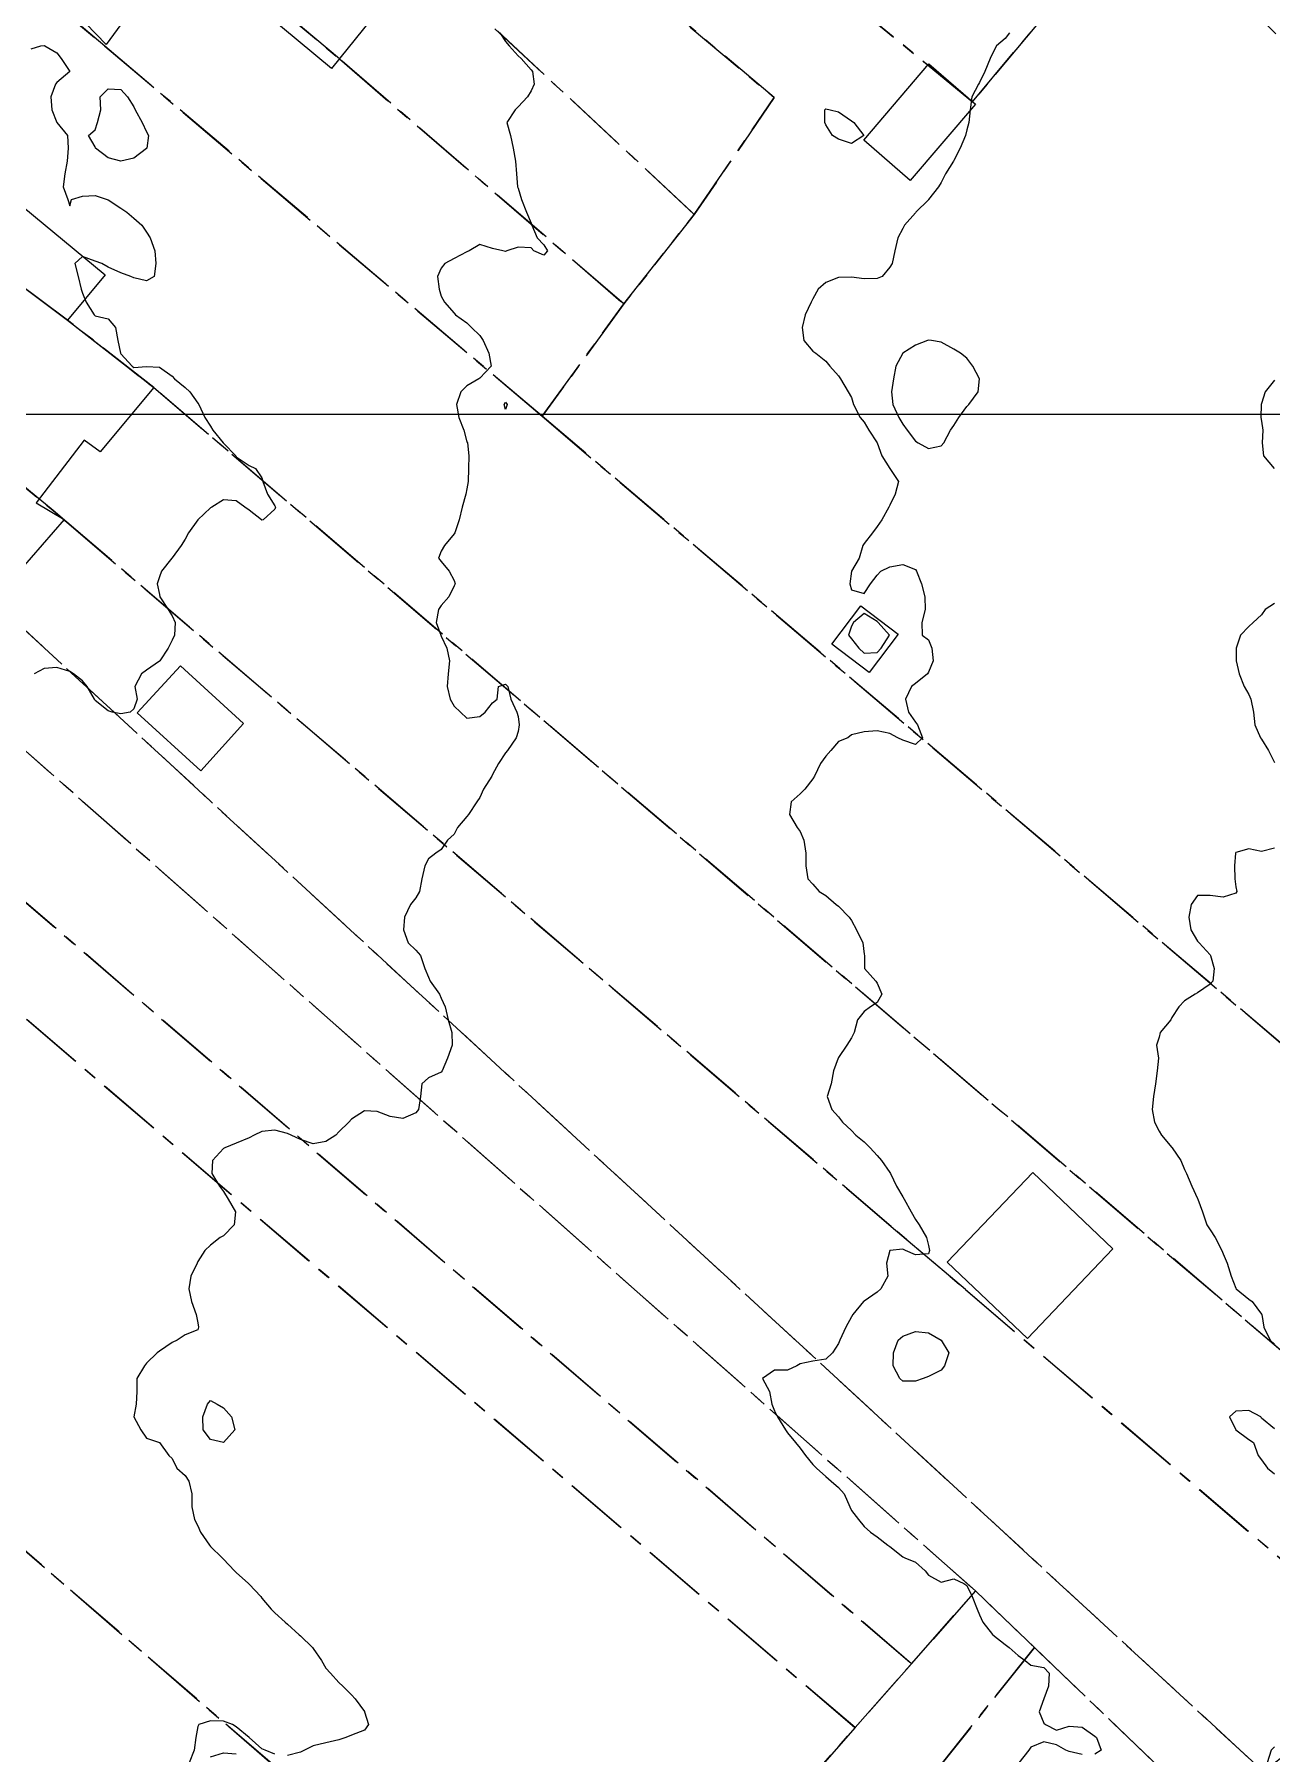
# Model space of a CAD drawing. Header units: centimetres. Extents: x 0 to 642158, y -847 to 649707.
# Drawn here: x 616180.9 to 616229.1, y 621335.1 to 621402.2 of the extents above; entities that cross this region are included whole.
import ezdxf

# ---------------------------------------------------------------- set-up
doc = ezdxf.new("R2010")
doc.units = ezdxf.units.CM
doc.header["$MEASUREMENT"] = 0
doc.linetypes.add('CENTERX2', pattern=[4, 2.5, -0.5, 0.5, -0.5])
doc.layers.add('MEV_grille', color=254, linetype='Continuous', lineweight=9)
doc.layers.add('WAL_topographie 0.5', color=253, linetype='Continuous', lineweight=20)
doc.layers.add('SPW_batiments', color=7, linetype='Continuous')
doc.layers.add('SPW_parcellaire cadastral', color=7, linetype='CENTERX2', lineweight=25, true_color=0xff0542)

# ---------------------------------------------------------------- blocks, each defined once
blk = doc.blocks.new('*U114')
at = {"layer": 'MEV_grille', "transparency": 33554687}
blk.add_lwpolyline([(-1338.461, 0), (1338.461, 0)], dxfattribs=at)
blk = doc.blocks.new('*U115')
at = {"layer": 'MEV_grille', "color": 0, "linetype": 'ByBlock', "lineweight": -2, "transparency": 16777216}
blk.add_blockref('*U114', (0, -1000), dxfattribs=at)

msp = doc.modelspace()

# ---------------------------------------------------------------- linework, layer by layer
at = {"layer": 'SPW_batiments'}
for points in [[(616195.885, 621405.111), (616192.468, 621400.86), (616186.568, 621405.76), (616183.668, 621401.792), (616182.087, 621403.438)], [(616217.585, 621399.463), (616215.035, 621396.496), (616213.235, 621398.063), (616215.768, 621401.046), (616217.585, 621399.463)], [(616183.636, 621392.809), (616182.169, 621391.042), (616185.537, 621388.41), (616183.437, 621385.909), (616182.82, 621386.359), (616180.937, 621383.909), (616182.037, 621383.259), (616180.321, 621381.292), (616179.187, 621382.292), (616174.52, 621386.408), (616175.17, 621387.141), (616174.287, 621388.008), (616172.72, 621386.341), (616170.823, 621388.097), (616173.188, 621390.517), (616176.621, 621394.03), (616174.55, 621395.79), (616176.815, 621398.438), (616183.636, 621392.809)], [(616214.571, 621378.796), (616213.438, 621377.296), (616211.988, 621378.396), (616213.12, 621379.896), (616214.571, 621378.796)], [(616189.038, 621375.31), (616187.371, 621373.46), (616184.88, 621375.717), (616186.571, 621377.56), (616189.038, 621375.31)], [(616219.617, 621351.312), (616216.491, 621354.284), (616219.822, 621357.787), (616222.948, 621354.815), (616219.617, 621351.312)]]:
    msp.add_lwpolyline(points, dxfattribs=at)
at = {"layer": 'SPW_parcellaire cadastral'}
for points in [[(616190.328, 621429.207), (616190.802, 621428.801), (616197.333, 621423.211), (616198.171, 621422.495), (616203.466, 621417.911), (616216.235, 621406.595), (616219.968, 621402.546), (616217.469, 621399.564), (616200.101, 621413.829), (616198.509, 621415.241), (616193.843, 621418.914), (616194.436, 621419.656), (616187.75, 621425.003), (616187.271, 621425.386), (616190.328, 621429.207)], [(616206.62, 621395.169), (616209.738, 621399.729), (616197.267, 621410.193), (616195.625, 621411.641), (616190.985, 621415.698), (616184.649, 621421.124), (616184.171, 621421.534), (616187.271, 621425.386), (616187.75, 621425.003), (616194.436, 621419.656), (616193.843, 621418.914), (616198.509, 621415.241), (616200.101, 621413.829), (616217.469, 621399.564), (616219.968, 621402.546), (616216.235, 621406.595), (616219.857, 621411.406), (616225.741, 621405.736), (616229.301, 621402.213)], [(616184.171, 621421.534), (616184.649, 621421.124), (616190.985, 621415.698), (616195.625, 621411.641), (616197.267, 621410.193), (616209.738, 621399.729), (616206.62, 621395.169), (616195.917, 621405.141), (616188.251, 621411.805), (616181.534, 621417.191), (616181.014, 621417.608), (616184.171, 621421.534)], [(616203.866, 621391.677), (616192.771, 621401.236), (616186.905, 621406.172), (616178.344, 621413.33), (616177.905, 621413.733), (616181.014, 621417.608), (616181.534, 621417.191), (616188.251, 621411.805), (616195.917, 621405.141), (616206.62, 621395.169), (616203.866, 621391.677)], [(616203.866, 621391.677), (616200.683, 621387.293), (616183.621, 621401.733), (616181.301, 621403.679), (616174.98, 621409.084), (616174.288, 621409.713), (616177.905, 621413.733), (616178.344, 621413.33), (616186.905, 621406.172), (616192.771, 621401.236), (616203.866, 621391.677)], [(616246.298, 621348.366), (616246.739, 621347.985), (616239.375, 621342.416), (616185.537, 621388.409), (616182.17, 621391.041), (616177.232, 621394.709), (616176.614, 621394.036), (616174.614, 621395.736), (616168.219, 621401.523), (616167.503, 621402.171), (616174.288, 621409.713), (616174.98, 621409.084), (616181.301, 621403.679), (616183.621, 621401.733), (616200.683, 621387.293), (616232.882, 621359.967), (616246.298, 621348.366)], [(616167.503, 621402.171), (616168.219, 621401.523), (616174.614, 621395.736), (616176.614, 621394.036), (616177.232, 621394.709), (616182.17, 621391.041), (616185.537, 621388.409), (616239.375, 621342.416), (616236.079, 621339.916), (616234.326, 621338.587), (616217.195, 621353.218), (616214.306, 621355.686), (616182.138, 621383.159), (616181.608, 621383.611), (616179.031, 621385.725), (616175.609, 621388.531), (616173.188, 621390.516), (616165.015, 621398.258), (616164.458, 621398.786), (616167.503, 621402.171)], [(616161.608, 621395.619), (616164.458, 621398.786), (616165.015, 621398.258), (616173.188, 621390.516), (616175.609, 621388.531), (616179.031, 621385.725), (616181.608, 621383.611), (616182.138, 621383.159), (616214.306, 621355.686), (616217.195, 621353.218), (616234.326, 621338.587), (616228.822, 621334.417), (616176.428, 621382.709), (616172.737, 621386.108), (616170.646, 621387.915), (616162.054, 621395.239), (616161.608, 621395.619)], [(616156.895, 621390.379), (616161.608, 621395.619), (616162.054, 621395.239), (616170.646, 621387.915), (616172.737, 621386.108), (616176.428, 621382.709), (616228.822, 621334.417), (616226.565, 621332.86), (616224.752, 621334.587), (616219.886, 621339.255), (616217.592, 621341.463), (616173.609, 621380.354), (616171.321, 621377.579), (616164.604, 621385.041), (616161.068, 621388.503), (616160.131, 621387.463), (616157.158, 621390.139), (616156.895, 621390.379)], [(616232.882, 621359.967), (616200.683, 621387.293), (616203.866, 621391.677), (616206.62, 621395.169)], [(616170.663, 621376.812), (616170.887, 621377.082), (616171.321, 621377.579), (616173.609, 621380.354), (616217.592, 621341.463), (616215.093, 621338.624), (616170.663, 621376.812)], [(616168.399, 621374.165), (616169.865, 621375.878), (616170.663, 621376.812), (616215.093, 621338.624), (616212.893, 621336.129), (616168.399, 621374.165)], [(616165.212, 621358.268), (616167.176, 621360.738), (616161.073, 621365.656), (616161.337, 621365.975), (616168.399, 621374.165), (616212.893, 621336.129), (616202.347, 621324.177), (616164.232, 621357.084), (616165.212, 621358.268)], [(616202.347, 621324.177), (616199.277, 621320.261), (616195.619, 621322.935), (616191.966, 621325.604), (616187.887, 621328.584), (616184.121, 621331.336), (616180.105, 621334.271), (616175.822, 621337.4), (616172.66, 621339.71), (616169.544, 621341.987), (616166.119, 621344.49), (616162.855, 621346.874), (616159.381, 621349.413), (616155.992, 621351.889), (616152.737, 621354.545), (616155.773, 621359.241), (616157.074, 621361.056), (616163.174, 621355.807), (616164.232, 621357.084), (616202.347, 621324.177)], [(616199.277, 621320.261), (616202.347, 621324.177), (616212.893, 621336.129), (616215.093, 621338.624), (616217.592, 621341.463), (616219.886, 621339.255), (616188.48, 621299.843), (616186.1, 621296.858), (616184.454, 621294.794), (616178.082, 621286.842), (616173.899, 621289.709), (616180.21, 621297.62), (616181.957, 621299.87), (616187.497, 621306.06), (616199.277, 621320.261)], [(616182.212, 621284.12), (616178.082, 621286.842), (616184.454, 621294.794), (616186.1, 621296.858), (616188.48, 621299.843), (616219.886, 621339.255), (616224.752, 621334.587), (616196.948, 621301.811), (616188.582, 621292.043), (616182.212, 621284.12)]]:
    msp.add_lwpolyline(points, dxfattribs=at)
at = {"layer": 'WAL_topographie 0.5'}
for points in [[(616199.026, 621402.25), (616199.25, 621401.914), (616199.4, 621401.75), (616199.75, 621401.355), (616199.868, 621401.25), (616200.25, 621400.813), (616200.301, 621400.75), (616200.367, 621400.25), (616200.25, 621399.988), (616200.118, 621399.75), (616199.75, 621399.361), (616199.632, 621399.25), (616199.309, 621398.75), (616199.446, 621398.25), (616199.556, 621397.75), (616199.642, 621397.25), (616199.685, 621396.75), (616199.728, 621396.25), (616199.75, 621396.188), (616199.875, 621395.75), (616200.078, 621395.25), (616200.25, 621394.827), (616200.279, 621394.75), (616200.483, 621394.25), (616200.75, 621393.983), (616200.89, 621393.75), (616200.75, 621393.575), (616200.361, 621393.75), (616200.25, 621393.861), (616199.75, 621393.89), (616199.312, 621393.75), (616199.25, 621393.726), (616199.15, 621393.75), (616198.75, 621393.841), (616198.25, 621393.988), (616197.833, 621393.75), (616197.75, 621393.702), (616197.25, 621393.45), (616196.893, 621393.25), (616196.75, 621393.068), (616196.604, 621392.75), (616196.66, 621392.25), (616196.75, 621391.981), (616196.87, 621391.75), (616197.25, 621391.318), (616197.306, 621391.25), (616197.75, 621390.934), (616197.929, 621390.75), (616198.25, 621390.438), (616198.377, 621390.25), (616198.605, 621389.75), (616198.697, 621389.25), (616198.25, 621388.778), (616198.212, 621388.75), (616197.75, 621388.477), (616197.512, 621388.25), (616197.337, 621387.75), (616197.434, 621387.25), (616197.622, 621386.75), (616197.75, 621386.296), (616197.769, 621386.25), (616197.821, 621385.75), (616197.816, 621385.25), (616197.799, 621384.75), (616197.75, 621384.464), (616197.703, 621384.25), (616197.568, 621383.75), (616197.445, 621383.25), (616197.271, 621382.75), (616197.25, 621382.7), (616196.875, 621382.25), (616196.75, 621382.036), (616196.645, 621381.75), (616196.75, 621381.625), (616197.05, 621381.25), (616197.25, 621380.886), (616197.285, 621380.75), (616197.25, 621380.675), (616197.038, 621380.25), (616196.75, 621379.912), (616196.635, 621379.75), (616196.555, 621379.25), (616196.73, 621378.75), (616196.75, 621378.71), (616196.966, 621378.25), (616197.066, 621377.75), (616197.023, 621377.25), (616196.973, 621376.75), (616197.099, 621376.25), (616197.25, 621375.981), (616197.5, 621375.75), (616197.75, 621375.515), (616198.25, 621375.579), (616198.46, 621375.75), (616198.75, 621376.11), (616198.934, 621376.25), (616198.981, 621376.75), (616199.25, 621376.84), (616199.345, 621376.75), (616199.457, 621376.25), (616199.696, 621375.75), (616199.75, 621375.583), (616199.793, 621375.25), (616199.75, 621375), (616199.673, 621374.75), (616199.328, 621374.25), (616199.25, 621374.157), (616198.978, 621373.75), (616198.75, 621373.31), (616198.717, 621373.25), (616198.4, 621372.75), (616198.25, 621372.42), (616198.141, 621372.25), (616197.808, 621371.75), (616197.75, 621371.68), (616197.379, 621371.25), (616197.25, 621370.991), (616196.991, 621370.75), (616196.75, 621370.389), (616196.542, 621370.25), (616196.25, 621370.031), (616196.109, 621369.75), (616195.991, 621369.25), (616195.897, 621368.75), (616195.75, 621368.5), (616195.541, 621368.25), (616195.309, 621367.75), (616195.276, 621367.25), (616195.45, 621366.75), (616195.75, 621366.469), (616195.934, 621366.25), (616196.109, 621365.75), (616196.25, 621365.404), (616196.311, 621365.25), (616196.673, 621364.75), (616196.75, 621364.596), (616196.897, 621364.25), (616197.02, 621363.75), (616197.162, 621363.25), (616197.171, 621362.75), (616196.996, 621362.25), (616196.78, 621361.75), (616196.75, 621361.706), (616196.25, 621361.476), (616195.991, 621361.25), (616195.939, 621360.75), (616195.856, 621360.25), (616195.75, 621360.11), (616195.25, 621359.894), (616194.75, 621359.973), (616194.25, 621360.165), (616193.75, 621360.197), (616193.25, 621359.875), (616193.14, 621359.75), (616192.75, 621359.369), (616192.628, 621359.25), (616192.25, 621358.996), (616191.75, 621358.902), (616191.25, 621359.071), (616190.897, 621359.25), (616190.75, 621359.313), (616190.25, 621359.444), (616189.75, 621359.393), (616189.45, 621359.25), (616189.25, 621359.136), (616188.75, 621358.935), (616188.303, 621358.75), (616188.25, 621358.722), (616187.825, 621358.25), (616187.794, 621357.75), (616188.102, 621357.25), (616188.25, 621357.047), (616188.433, 621356.75), (616188.714, 621356.25), (616188.665, 621355.75), (616188.25, 621355.314), (616188.125, 621355.25), (616187.75, 621354.95), (616187.523, 621354.75), (616187.25, 621354.321), (616187.219, 621354.25), (616186.971, 621353.75), (616186.905, 621353.25), (616187, 621352.75), (616187.179, 621352.25), (616187.25, 621351.917), (616187.281, 621351.75), (616187.25, 621351.65), (616186.75, 621351.458), (616186.438, 621351.25), (616186.25, 621351.162), (616185.75, 621350.818), (616185.667, 621350.75), (616185.25, 621350.355), (616185.17, 621350.25), (616184.875, 621349.75), (616184.868, 621349.25), (616184.85, 621348.75), (616184.75, 621348.25), (616185.028, 621347.75), (616185.25, 621347.417), (616185.75, 621347.25), (616185.75, 621347.25), (616186.125, 621346.75), (616186.25, 621346.625), (616186.427, 621346.25), (616186.75, 621345.961), (616186.904, 621345.75), (616187.015, 621345.25), (616187.013, 621344.75), (616187.123, 621344.25), (616187.25, 621344), (616187.36, 621343.75), (616187.701, 621343.25), (616187.75, 621343.195), (616188.2, 621342.75), (616188.25, 621342.699), (616188.685, 621342.25), (616188.75, 621342.187), (616189.227, 621341.75), (616189.25, 621341.726), (616189.704, 621341.25), (616189.75, 621341.183), (616190.106, 621340.75), (616190.25, 621340.608), (616190.652, 621340.25), (616190.75, 621340.17), (616191.203, 621339.75), (616191.25, 621339.713), (616191.723, 621339.25), (616191.75, 621339.211), (616192.078, 621338.75), (616192.25, 621338.446), (616192.425, 621338.25), (616192.75, 621337.894), (616192.913, 621337.75), (616193.25, 621337.406), (616193.387, 621337.25), (616193.75, 621336.763), (616193.759, 621336.75), (616193.911, 621336.25), (616193.75, 621336.036), (616193.25, 621335.837), (616193.028, 621335.75), (616192.75, 621335.654), (616192.25, 621335.538), (616191.75, 621335.417), (616191.417, 621335.25), (616191.25, 621335.173), (616190.75, 621335.043)], [(616218.917, 621402.25), (616218.75, 621402.031), (616218.404, 621401.75), (616218.25, 621401.45), (616218.163, 621401.25), (616217.959, 621400.75), (616217.75, 621400.316), (616217.706, 621400.25), (616217.451, 621399.75), (616217.377, 621399.25), (616217.325, 621398.75), (616217.25, 621398.47), (616217.195, 621398.25), (616216.993, 621397.75), (616216.75, 621397.276), (616216.733, 621397.25), (616216.42, 621396.75), (616216.25, 621396.417), (616216.15, 621396.25), (616215.761, 621395.75), (616215.75, 621395.735), (616215.258, 621395.25), (616215.25, 621395.231), (616214.817, 621394.75), (616214.75, 621394.617), (616214.554, 621394.25), (616214.447, 621393.75), (616214.342, 621393.25), (616214.25, 621393.115), (616213.953, 621392.75), (616213.75, 621392.662), (616213.25, 621392.66), (616212.75, 621392.725), (616212.25, 621392.703), (616211.75, 621392.516), (616211.446, 621392.25), (616211.25, 621391.87), (616211.18, 621391.75), (616210.951, 621391.25), (616210.824, 621390.75), (616210.888, 621390.25), (616211.25, 621389.835), (616211.359, 621389.75), (616211.75, 621389.438), (616211.906, 621389.25), (616212.25, 621388.875), (616212.329, 621388.75), (616212.618, 621388.25), (616212.75, 621388.025), (616212.828, 621387.75), (616213.089, 621387.25), (616213.25, 621387.062), (616213.432, 621386.75), (616213.75, 621386.256), (616213.752, 621386.25), (616213.931, 621385.75), (616214.25, 621385.25), (616214.25, 621385.25), (616214.583, 621384.75), (616214.46, 621384.25), (616214.25, 621383.83), (616214.213, 621383.75), (616213.938, 621383.25), (616213.75, 621382.991), (616213.571, 621382.75), (616213.25, 621382.333), (616213.2, 621382.25), (616213.053, 621381.75), (616212.75, 621381.25), (616212.75, 621381.25), (616212.685, 621380.75), (616212.75, 621380.517), (616213.25, 621380.38), (616213.5, 621380.75), (616213.75, 621381.095), (616213.891, 621381.25), (616214.25, 621381.414), (616214.75, 621381.509), (616215.25, 621381.31), (616215.294, 621381.25), (616215.486, 621380.75), (616215.612, 621380.25), (616215.625, 621379.75), (616215.495, 621379.25), (616215.509, 621378.75), (616215.75, 621378.569), (616215.885, 621378.25), (616215.939, 621377.75), (616215.75, 621377.306), (616215.717, 621377.25), (616215.25, 621376.872), (616215.092, 621376.75), (616214.856, 621376.25), (616214.978, 621375.75), (616215.25, 621375.359), (616215.321, 621375.25), (616215.525, 621374.75), (616215.25, 621374.482), (616214.75, 621374.654), (616214.558, 621374.75), (616214.25, 621374.92), (616213.75, 621375.023), (616213.25, 621374.975), (616212.75, 621374.865), (616212.614, 621374.75), (616212.25, 621374.602), (616211.944, 621374.25), (616211.75, 621374.028), (616211.542, 621373.75), (616211.307, 621373.25), (616211.25, 621373.15), (616210.93, 621372.75), (616210.75, 621372.563), (616210.393, 621372.25), (616210.333, 621371.75), (616210.632, 621371.25), (616210.75, 621371.096), (616210.895, 621370.75), (616210.969, 621370.25), (616210.974, 621369.75), (616211.046, 621369.25), (616211.25, 621369.036), (616211.49, 621368.75), (616211.75, 621368.599), (616212.155, 621368.25), (616212.25, 621368.185), (616212.662, 621367.75), (616212.75, 621367.615), (616212.951, 621367.25), (616213.198, 621366.75), (616213.25, 621366.312), (616213.258, 621366.25), (616213.262, 621365.75), (616213.697, 621365.25), (616213.75, 621365.179), (616213.932, 621364.75), (616213.75, 621364.417), (616213.5, 621364.25), (616213.25, 621364.073), (616212.988, 621363.75), (616212.85, 621363.25), (616212.75, 621363.036), (616212.576, 621362.75), (616212.25, 621362.281), (616212.228, 621362.25), (616212.046, 621361.75), (616211.964, 621361.25), (616211.802, 621360.75), (616211.989, 621360.25), (616212.25, 621359.962), (616212.404, 621359.75), (616212.75, 621359.422), (616212.917, 621359.25), (616213.25, 621358.99), (616213.478, 621358.75), (616213.75, 621358.449), (616213.923, 621358.25), (616214.25, 621357.792), (616214.275, 621357.75), (616214.514, 621357.25), (616214.75, 621356.835), (616214.801, 621356.75), (616215.077, 621356.25), (616215.25, 621355.95), (616215.391, 621355.75), (616215.677, 621355.25), (616215.75, 621354.938), (616215.798, 621354.75), (616215.75, 621354.614), (616215.25, 621354.578), (616214.865, 621354.75), (616214.75, 621354.791), (616214.25, 621354.75), (616214.25, 621354.75), (616214.122, 621354.25), (616214.164, 621353.75), (616213.895, 621353.25), (616213.75, 621353.121), (616213.25, 621352.765), (616213.226, 621352.75), (616212.806, 621352.25), (616212.75, 621352.156), (616212.526, 621351.75), (616212.298, 621351.25), (616212.25, 621351.117), (616212.011, 621350.75), (616211.75, 621350.51), (616211.25, 621350.433), (616210.75, 621350.318), (616210.625, 621350.25), (616210.25, 621350.07), (616209.75, 621350.075), (616209.286, 621349.75), (616209.548, 621349.25), (616209.65, 621348.75), (616209.75, 621348.483), (616209.861, 621348.25), (616210.172, 621347.75), (616210.25, 621347.632), (616210.572, 621347.25), (616210.75, 621347.034), (616210.952, 621346.75), (616211.25, 621346.398), (616211.391, 621346.25), (616211.75, 621345.926), (616211.959, 621345.75), (616212.25, 621345.495), (616212.472, 621345.25), (616212.693, 621344.75), (616212.75, 621344.595), (616213.02, 621344.25), (616213.25, 621343.976), (616213.5, 621343.75), (616213.75, 621343.575), (616214.169, 621343.25), (616214.25, 621343.202), (616214.75, 621342.79), (616214.833, 621342.75), (616215.25, 621342.58), (616215.622, 621342.25), (616215.75, 621342.078), (616216.25, 621341.8), (616216.75, 621341.932), (616217.131, 621341.75), (616217.25, 621341.674), (616217.459, 621341.25), (616217.65, 621340.75), (616217.75, 621340.531), (616217.882, 621340.25), (616218.25, 621339.769), (616218.272, 621339.75), (616218.75, 621339.379), (616218.9, 621339.25), (616219.25, 621338.943), (616219.525, 621338.75), (616219.75, 621338.563), (616220.25, 621338.473), (616220.464, 621338.25), (616220.443, 621337.75), (616220.25, 621337.25), (616220.25, 621337.25), (616220.073, 621336.75), (616220.25, 621336.308), (616220.318, 621336.25), (616220.75, 621336.034), (616221.25, 621336.182), (616221.75, 621336.147), (616222.25, 621335.799), (616222.307, 621335.75), (616222.488, 621335.25), (616222.25, 621335.094)], [(616180.75, 621401.625), (616181.125, 621401.75), (616181.25, 621401.763), (616181.286, 621401.75), (616181.75, 621401.467), (616181.922, 621401.25), (616182.25, 621400.75), (616182.25, 621400.75), (616182.25, 621400.749), (616181.75, 621400.313), (616181.694, 621400.25), (616181.516, 621399.75), (616181.55, 621399.25), (616181.75, 621398.75), (616181.75, 621398.75), (616182.159, 621398.25), (616182.187, 621397.75), (616182.155, 621397.25), (616182.063, 621396.75), (616182, 621396.25), (616182.179, 621395.75), (616182.25, 621395.5), (616182.321, 621395.75), (616182.75, 621395.886), (616183.25, 621395.903), (616183.708, 621395.75), (616183.75, 621395.739), (616184.25, 621395.409), (616184.483, 621395.25), (616184.75, 621395.028), (616185.062, 621394.75), (616185.25, 621394.477), (616185.389, 621394.25), (616185.567, 621393.75), (616185.61, 621393.25), (616185.544, 621392.75), (616185.25, 621392.571), (616184.75, 621392.692), (616184.635, 621392.75), (616184.25, 621392.889), (616183.75, 621393.113), (616183.5, 621393.25), (616183.25, 621393.347), (616182.75, 621393.531), (616182.45, 621393.25), (616182.578, 621392.75), (616182.702, 621392.25), (616182.75, 621392.096), (616182.9, 621391.75), (616183.203, 621391.25), (616183.25, 621391.21), (616183.75, 621391.089), (616184.038, 621390.75), (616184.127, 621390.25), (616184.238, 621389.75), (616184.25, 621389.727), (616184.686, 621389.25), (616184.75, 621389.197), (616185.25, 621389.233), (616185.75, 621389.21), (616186.25, 621388.853), (616186.34, 621388.75), (616186.75, 621388.417), (616186.934, 621388.25), (616187.25, 621387.806), (616187.286, 621387.75), (616187.517, 621387.25), (616187.75, 621386.902), (616187.838, 621386.75), (616188.245, 621386.25), (616188.25, 621386.244), (616188.728, 621385.75), (616188.75, 621385.715), (616189.25, 621385.378), (616189.495, 621385.25), (616189.75, 621384.897), (616189.789, 621384.75), (616189.972, 621384.25), (616190.25, 621383.8), (616190.275, 621383.75), (616190.25, 621383.671), (616189.793, 621383.25), (616189.75, 621383.234), (616189.733, 621383.25), (616189.25, 621383.627), (616189.081, 621383.75), (616188.75, 621383.998), (616188.25, 621384.026), (616187.797, 621383.75), (616187.75, 621383.72), (616187.25, 621383.25), (616187.25, 621383.25), (616186.89, 621382.75), (616186.75, 621382.492), (616186.598, 621382.25), (616186.25, 621381.771), (616186.234, 621381.75), (616185.831, 621381.25), (616185.75, 621381.022), (616185.669, 621380.75), (616185.75, 621380.333), (616185.769, 621380.25), (616186.098, 621379.75), (616186.25, 621379.504), (616186.361, 621379.25), (616186.335, 621378.75), (616186.25, 621378.556), (616186.092, 621378.25), (616185.762, 621377.75), (616185.75, 621377.736), (616185.25, 621377.386), (616185.052, 621377.25), (616184.794, 621376.75), (616184.883, 621376.25), (616184.75, 621375.875), (616184.61, 621375.75), (616184.25, 621375.684), (616183.904, 621375.75), (616183.75, 621375.799), (616183.25, 621376.208), (616183.215, 621376.25), (616182.927, 621376.75), (616182.75, 621376.969), (616182.404, 621377.25), (616182.25, 621377.339), (616181.75, 621377.488), (616181.25, 621377.457), (616180.869, 621377.25)], [(616184.25, 621397.25), (616184.25, 621397.25), (616184.25, 621397.25), (616183.75, 621397.382), (616183.262, 621397.75), (616183.25, 621397.806), (616182.984, 621398.25), (616183.25, 621398.472), (616183.339, 621398.75), (616183.466, 621399.25), (616183.436, 621399.75), (616183.75, 621400.074), (616184.25, 621400.045), (616184.511, 621399.75), (616184.75, 621399.366), (616184.801, 621399.25), (616185.08, 621398.75), (616185.25, 621398.384), (616185.321, 621398.25), (616185.26, 621397.75), (616185.25, 621397.738), (616184.75, 621397.357), (616184.25, 621397.25)], [(616213.236, 621398.25), (616212.75, 621397.94), (616212.25, 621398.103), (616212.017, 621398.25), (616211.75, 621398.669), (616211.718, 621398.75), (616211.714, 621399.25), (616211.75, 621399.288), (616211.917, 621399.25), (616212.25, 621399.165), (616212.75, 621398.818), (616212.837, 621398.75), (616213.236, 621398.25)], [(616216.25, 621386.136), (616216.36, 621386.25), (616216.62, 621386.75), (616216.75, 621386.937), (616216.944, 621387.25), (616217.25, 621387.671), (616217.324, 621387.75), (616217.698, 621388.25), (616217.743, 621388.75), (616217.48, 621389.25), (616217.25, 621389.556), (616217.005, 621389.75), (616216.75, 621389.917), (616216.25, 621390.185), (616215.875, 621390.25), (616215.75, 621390.263), (616215.716, 621390.25), (616215.25, 621390.068), (616214.75, 621389.75), (616214.75, 621389.75), (616214.477, 621389.25), (616214.396, 621388.75), (616214.318, 621388.25), (616214.371, 621387.75), (616214.602, 621387.25), (616214.75, 621386.984), (616214.928, 621386.75), (616215.25, 621386.319), (616215.353, 621386.25), (616215.75, 621386.036), (616216.25, 621386.136)], [(616229.25, 621388.7), (616228.895, 621388.25), (616228.75, 621387.792), (616228.738, 621387.75), (616228.717, 621387.25), (616228.75, 621387.107), (616228.803, 621386.75), (616228.772, 621386.25), (616228.825, 621385.75), (616229.237, 621385.25)], [(616199.313, 621387.75), (616199.25, 621387.562), (616199.207, 621387.75), (616199.25, 621387.844), (616199.313, 621387.75)], [(616229.25, 621379.99), (616228.893, 621379.75), (616228.75, 621379.55), (616228.424, 621379.25), (616228.25, 621379.09), (616227.923, 621378.75), (616227.764, 621378.25), (616227.762, 621377.75), (616227.872, 621377.25), (616228.069, 621376.75), (616228.25, 621376.435), (616228.328, 621376.25), (616228.441, 621375.75), (616228.488, 621375.25), (616228.712, 621374.75), (616228.75, 621374.7), (616229.019, 621374.25), (616229.25, 621373.78)], [(616213.75, 621378.079), (616213.909, 621378.25), (616214.233, 621378.75), (616213.787, 621379.25), (616213.75, 621379.283), (616213.25, 621379.6), (616212.83, 621379.25), (616212.75, 621379.107), (616212.631, 621378.75), (616212.75, 621378.611), (616213.033, 621378.25), (616213.25, 621378.05), (616213.75, 621378.079)], [(616229.25, 621370.448), (616228.75, 621370.307), (616228.25, 621370.42), (616227.75, 621370.27), (616227.74, 621370.25), (616227.697, 621369.75), (616227.704, 621369.25), (616227.75, 621368.938), (616227.79, 621368.75), (616227.75, 621368.687), (616227.25, 621368.533), (616226.75, 621368.597), (616226.25, 621368.601), (616226.009, 621368.25), (616225.913, 621367.75), (616225.985, 621367.25), (616226.25, 621366.809), (616226.317, 621366.75), (616226.75, 621366.274), (616226.764, 621366.25), (616226.907, 621365.75), (616226.847, 621365.25), (616226.75, 621365.133), (616226.25, 621364.8), (616226.162, 621364.75), (616225.75, 621364.491), (616225.526, 621364.25), (616225.25, 621363.829), (616225.206, 621363.75), (616224.798, 621363.25), (616224.75, 621363.062), (616224.646, 621362.75), (616224.733, 621362.25), (616224.677, 621361.75), (616224.609, 621361.25), (616224.537, 621360.75), (616224.481, 621360.25), (616224.577, 621359.75), (616224.75, 621359.398), (616224.845, 621359.25), (616225.25, 621358.764), (616225.263, 621358.75), (616225.595, 621358.25), (616225.75, 621357.908), (616225.823, 621357.75), (616226.028, 621357.25), (616226.25, 621356.774), (616226.267, 621356.75), (616226.44, 621356.25), (616226.617, 621355.75), (616226.75, 621355.556), (616226.944, 621355.25), (616227.194, 621354.75), (616227.25, 621354.615), (616227.405, 621354.25), (616227.56, 621353.75), (616227.75, 621353.273), (616227.765, 621353.25), (616228.25, 621352.849), (616228.381, 621352.75), (616228.75, 621352.261), (616228.756, 621352.25), (616228.84, 621351.75), (616229.091, 621351.25), (616229.25, 621351.095)], [(616215.542, 621349.75), (616215.25, 621349.653), (616214.75, 621349.646), (616214.643, 621349.75), (616214.384, 621350.25), (616214.386, 621350.75), (616214.571, 621351.25), (616214.75, 621351.406), (616215.25, 621351.583), (616215.75, 621351.537), (616216.25, 621351.25), (616216.25, 621351.25), (616216.544, 621350.75), (616216.386, 621350.25), (616216.25, 621350.079), (616215.75, 621349.824), (616215.542, 621349.75)], [(616188.25, 621347.25), (616188.25, 621347.25), (616188.25, 621347.25), (616187.75, 621347.365), (616187.456, 621347.75), (616187.442, 621348.25), (616187.625, 621348.75), (616187.75, 621348.893), (616188, 621348.75), (616188.25, 621348.607), (616188.562, 621348.25), (616188.7, 621347.75), (616188.25, 621347.25)], [(616229.25, 621347.781), (616228.75, 621348.2), (616228.719, 621348.25), (616228.25, 621348.5), (616227.75, 621348.477), (616227.5, 621348.25), (616227.75, 621347.75), (616227.75, 621347.75), (616228.25, 621347.368), (616228.432, 621347.25), (616228.617, 621346.75), (616228.75, 621346.583), (616228.985, 621346.25), (616229.25, 621346.036)], [(616190.25, 621335.098), (616189.881, 621335.25), (616189.75, 621335.302), (616189.25, 621335.75), (616189.25, 621335.75), (616188.75, 621336.164), (616188.599, 621336.25), (616188.25, 621336.385), (616187.75, 621336.393), (616187.292, 621336.25), (616187.25, 621336.179), (616187.17, 621335.75), (616187.101, 621335.25), (616186.912, 621334.75)], [(616221.75, 621335.077), (616221.25, 621335.195), (616221.119, 621335.25), (616220.75, 621335.452), (616220.25, 621335.58), (616219.75, 621335.37), (616219.665, 621335.25), (616219.277, 621334.75)], [(616187.75, 621334.986), (616188.25, 621335.141), (616188.75, 621335.106)], [(616229.25, 621335.386), (616229.128, 621335.25), (616228.965, 621334.75)]]:
    msp.add_lwpolyline(points, dxfattribs=at)

# ---------------------------------------------------------------- block references
at = {"layer": 'MEV_grille', "transparency": 33554687}
msp.add_blockref('*U115', (616669.481, 622387.381), dxfattribs=at)

doc.saveas('drawing.dxf')
